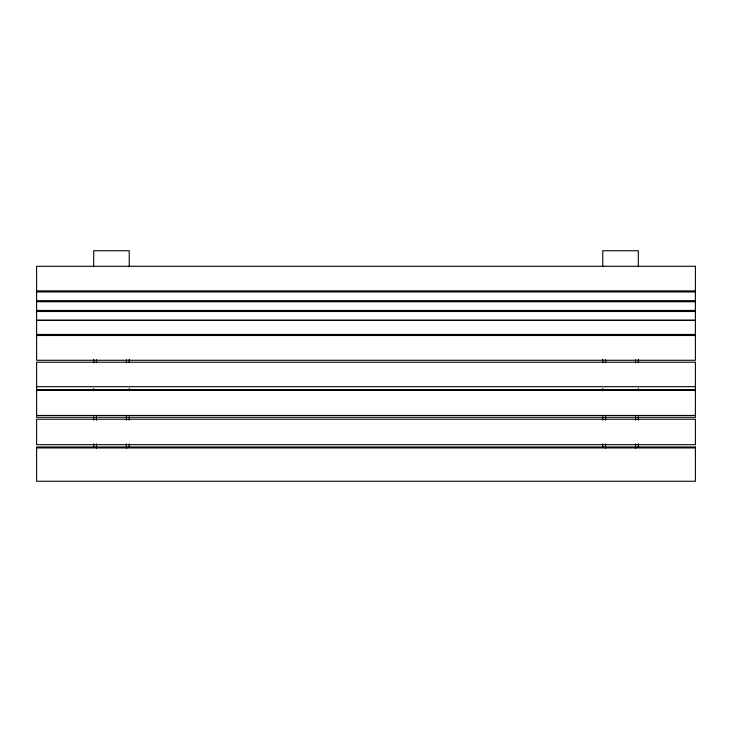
<?xml version="1.0" encoding="UTF-8"?>
<svg xmlns="http://www.w3.org/2000/svg" width="732" height="732" viewBox="0 0 732 732"><rect width="100%" height="100%" fill="white"/><g stroke="black" fill="none" stroke-linecap="round" stroke-linejoin="round"><path stroke-width="1.1" d="M36.6 290.897L695.4 290.897M36.6 291.958L695.4 291.958M36.6 300.669L695.4 300.669M36.6 301.73L695.4 301.73M36.6 310.441L695.4 310.441M36.6 311.503L695.4 311.503M36.6 320.213L695.4 320.213M36.6 320.396L695.4 320.396M36.6 334.46L695.4 334.46M36.6 335.503L695.4 335.503M36.6 386.688L695.4 386.688M36.6 415.447L695.4 415.447M36.6 447.92L695.4 447.92M638.322 266.75L638.322 250.737L602.756 250.737L602.756 266.75M638.322 359.293L638.322 362.66M638.322 388.5L638.322 390.751M638.322 416.728L638.322 420.122M638.322 443.839L638.322 447.225M635.513 359.751L635.513 362.779M635.513 416.645L635.513 420.186M635.513 443.857L635.513 448.121M605.565 359.751L605.565 362.779M605.565 416.645L605.565 420.186M605.565 443.857L605.565 448.121M602.756 359.293L602.756 362.66M602.756 388.5L602.756 390.751M602.756 416.728L602.756 420.122M602.756 443.839L602.756 447.225M129.244 266.75L129.244 250.737L93.678 250.737L93.678 266.75M129.244 359.293L129.244 362.66M129.244 388.5L129.244 390.751M129.244 416.728L129.244 420.122M129.244 443.839L129.244 447.225M126.435 359.751L126.435 362.779M126.435 416.645L126.435 420.186M126.435 443.857L126.435 448.121M96.487 359.751L96.487 362.779M96.487 416.645L96.487 420.186M96.487 443.857L96.487 448.121M93.678 359.293L93.678 362.66M93.678 388.5L93.678 390.751M93.678 416.728L93.678 420.122M93.678 443.839L93.678 447.225M695.4 266.292L36.6 266.292L36.6 360.281L695.4 360.281L695.4 266.292M695.4 362.221L36.6 362.221L36.6 389.58L695.4 389.58L695.4 362.221M695.4 390.385L36.6 390.385L36.6 417.286L695.4 417.286L695.4 390.385M695.4 419.226L36.6 419.226L36.6 444.681L695.4 444.681L695.4 419.226M695.4 447.005L36.6 447.005L36.6 481.263L695.4 481.263L695.4 447.005"/></g></svg>
